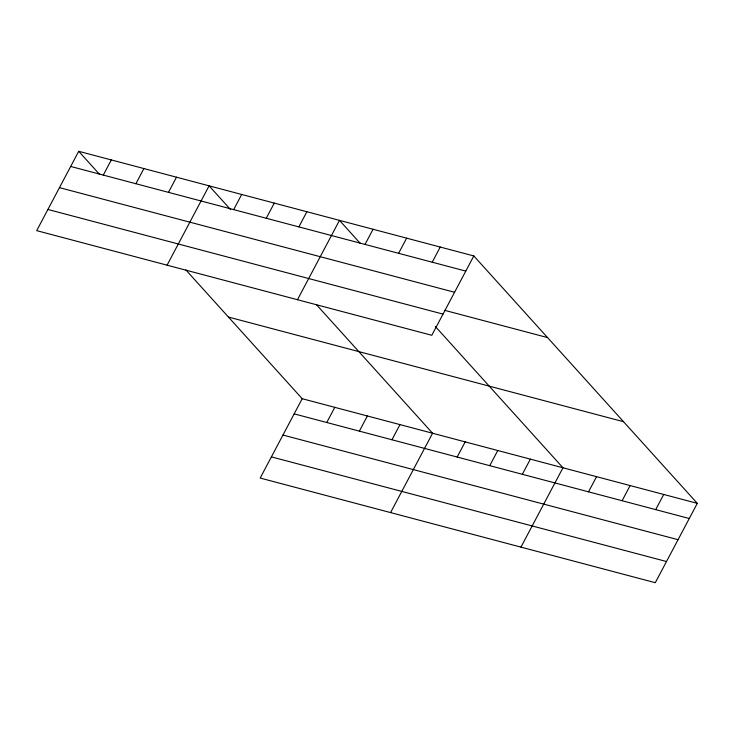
<?xml version="1.0" encoding="UTF-8"?>
<svg xmlns="http://www.w3.org/2000/svg" width="734" height="734" viewBox="0 0 734 734"><rect width="100%" height="100%" fill="white"/><g stroke="black" fill="none" stroke-linecap="round" stroke-linejoin="round"><path stroke-width="1.1" d="M78.712 151.296L36.7 230.641L431.803 335.291L473.815 255.946L78.712 151.296L99.457 174.261M103.283 175.087L111.311 159.929M135.882 183.72L143.901 168.563M168.471 192.354L176.499 177.197M167.086 265.176L209.098 185.83L230.604 209.64M233.669 209.621L241.688 194.464M266.258 218.255L274.287 203.098M298.857 226.889L306.885 211.731M297.472 299.711L339.484 220.365L360.22 243.321M365.037 244.413L373.065 229.256M185.895 269.956L302.197 398.709L260.185 478.054L655.288 582.704L697.3 503.359L473.815 255.946M398.617 253.313L406.645 238.155M326.768 422.5L334.796 407.342M432.207 262.203L440.235 247.046M359.366 431.133L367.385 415.976M391.956 439.767L399.984 424.61M390.571 512.589L432.583 433.243L316.281 304.491M457.154 457.034L465.182 441.877M489.743 465.668L497.771 450.511M522.342 474.302L530.37 459.145M520.956 547.124L562.969 467.778L435.262 326.401M588.521 491.835L596.549 476.678M622.111 500.726L630.13 485.569M655.691 509.625L663.719 494.468M70.684 166.453L465.787 271.103M59.472 187.638L454.575 292.279M444.648 310.326L547.564 337.585M47.912 209.456L443.015 314.106M228.448 317.06L623.551 421.711M302.197 398.709L697.3 503.359M294.169 413.866L689.272 518.516M282.957 435.051L678.06 539.701M271.397 456.878L666.5 561.528"/></g></svg>
